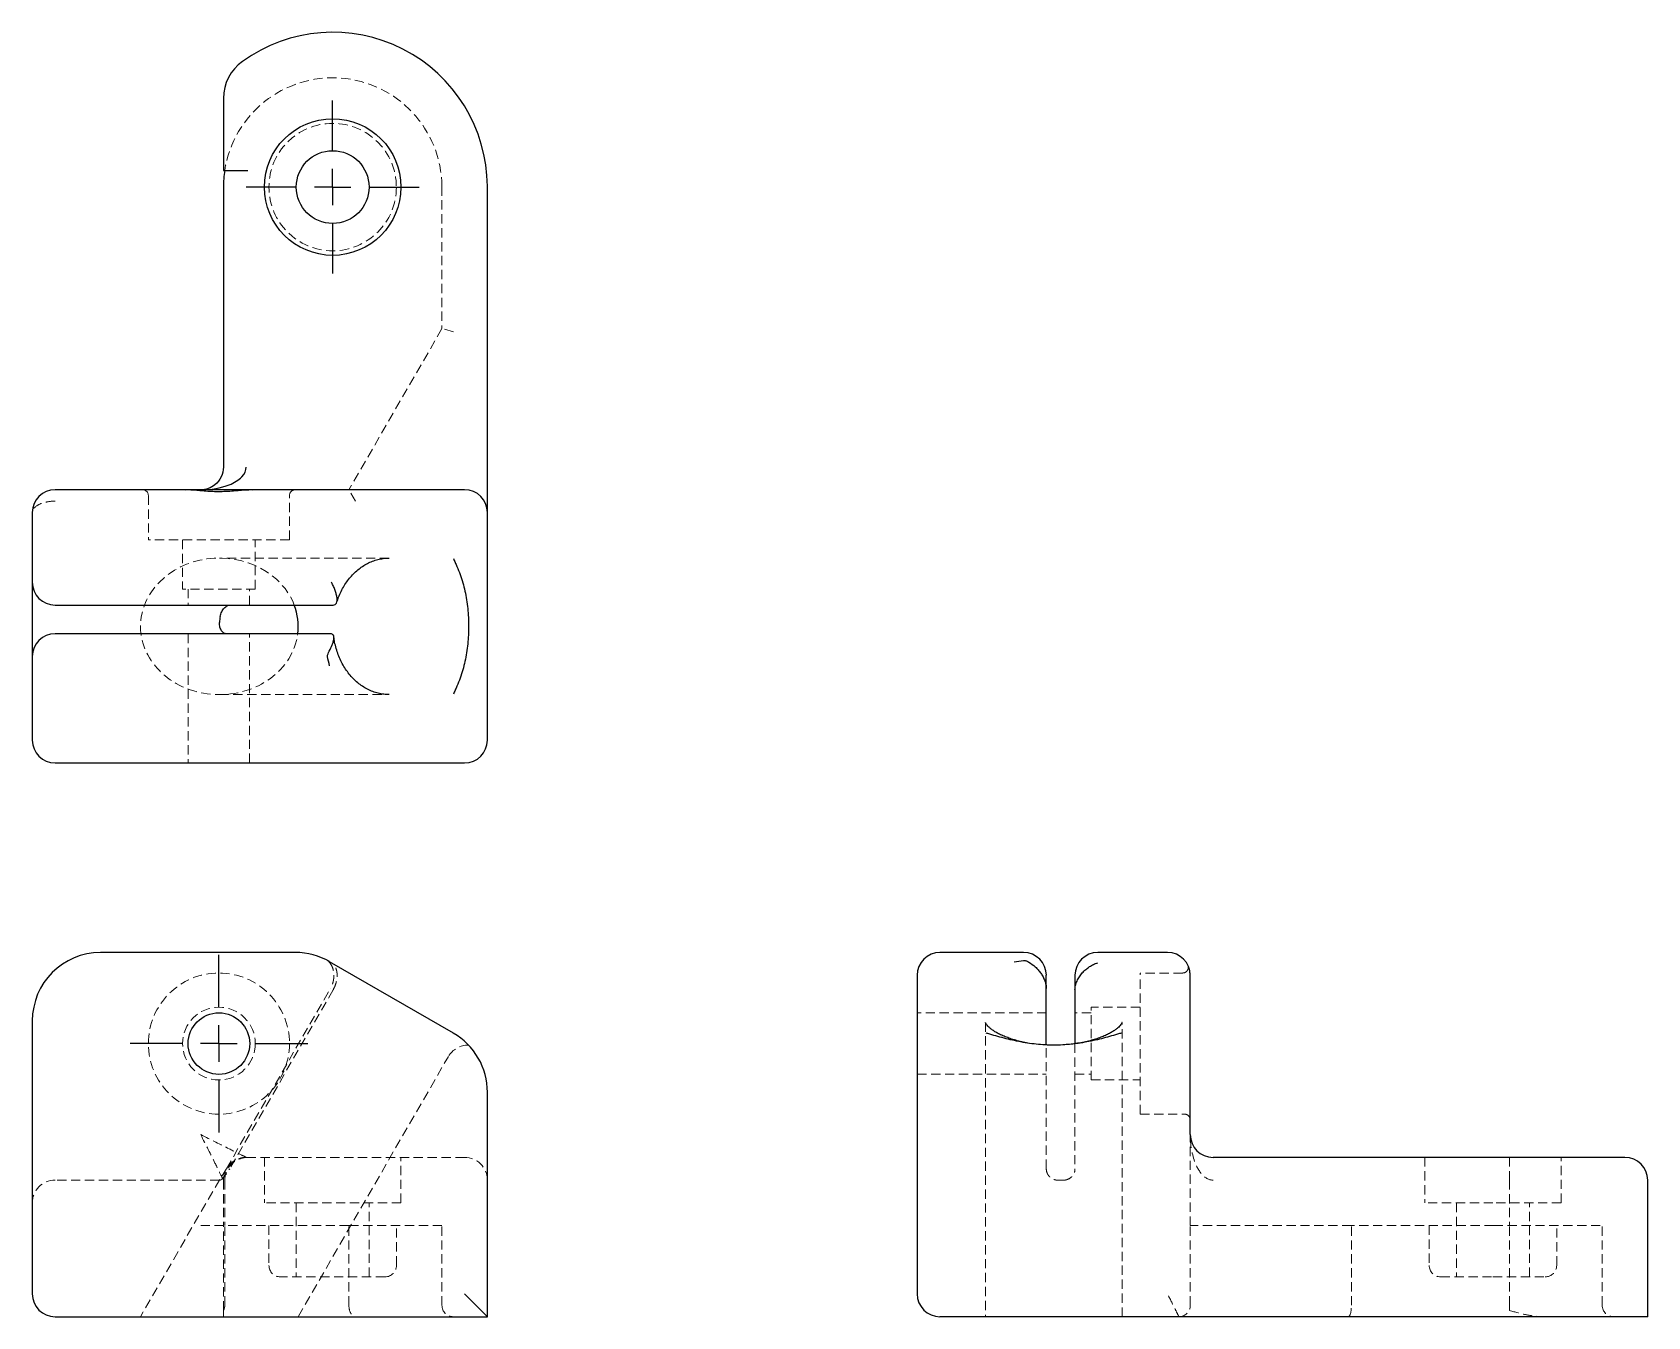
# Model space of a CAD drawing. Header units: millimetres. Extents: x 52 to 273, y 32 to 208.
import ezdxf

# ---------------------------------------------------------------- set-up
doc = ezdxf.new("R2010")
doc.units = ezdxf.units.MM
doc.linetypes.add('HIDDEN', pattern=[1.905, 1.27, -0.635])
doc.layers.add('10', color=7, linetype='Continuous')

# ---------------------------------------------------------------- blocks, each defined once
blk = doc.blocks.new('SW_CENTERMARKSYMBOL_0')
at = {"layer": '10', "color": 0}
for p, q in [((0, 5), (0, 12.16)), ((0, 0), (0, 2.5)), ((-5, 0), (-12.16, 0)), ((0, 0), (-2.5, 0)), ((0, 0), (0, -2.5)), ((0, 0), (2.5, 0)), ((5, 0), (12.16, 0)), ((0, -5), (0, -12.16))]:
    blk.add_line(p, q, dxfattribs=at)
blk = doc.blocks.new('SW_CENTERMARKSYMBOL_1')
at = {"layer": '10', "color": 0}
for p, q in [((0, 5), (0, 11.85)), ((0, 0), (0, 2.5)), ((-5, 0), (-11.85, 0)), ((0, 0), (-2.5, 0)), ((0, 0), (0, -2.5)), ((0, 0), (2.5, 0)), ((5, 0), (11.85, 0)), ((0, -5), (0, -11.85))]:
    blk.add_line(p, q, dxfattribs=at)

msp = doc.modelspace()

# ---------------------------------------------------------------- linework, layer by layer
at = {"color": 7, "linetype": 'Continuous', "lineweight": 25}
for p, q in [((78.03, 198.96), (78.03, 189.09)), ((78.03, 189.09), (81.15, 189.09)), ((81.15, 189.09), (81.37, 189.09)), ((78.03, 186.82), (78.03, 148.5)), ((114.17, 148.5), (114.17, 186.93)), ((114.17, 142.27), (114.17, 148.5)), ((61.21, 145.38), (54.98, 145.38)), ((72.76, 145.38), (61.21, 145.38)), ((82.06, 145.38), (72.75, 145.38)), ((87.89, 145.38), (82.05, 145.38)), ((91.01, 145.38), (87.89, 145.38)), ((107.94, 145.38), (91.01, 145.38)), ((111.05, 145.38), (107.94, 145.38)), ((51.86, 142.27), (51.86, 132.72)), ((114.17, 111.12), (114.17, 142.27)), ((51.86, 132.72), (51.86, 128.05)), ((54.98, 129.6), (61.21, 129.6)), ((61.21, 129.6), (87.89, 129.6)), ((87.89, 129.6), (91.01, 129.6)), ((91.01, 129.6), (93.03, 129.6)), ((51.86, 128.05), (51.86, 127.23)), ((51.86, 127.23), (51.86, 122.56)), ((61.21, 125.67), (54.98, 125.67)), ((87.89, 125.67), (61.21, 125.67)), ((91.01, 125.67), (87.89, 125.67)), ((92.68, 125.67), (91.01, 125.67)), ((51.86, 122.56), (51.86, 111.12)), ((54.98, 108), (61.21, 108)), ((61.21, 108), (87.89, 108)), ((87.89, 108), (91.01, 108)), ((91.01, 108), (107.94, 108)), ((107.94, 108), (111.05, 108)), ((87.89, 82.04), (61.21, 82.04)), ((187.56, 82.04), (176.12, 82.04)), ((207.27, 82.04), (197.72, 82.04)), ((109.5, 71.02), (92.56, 80.79)), ((173, 78.93), (173, 78.09)), ((173, 78.09), (173, 68.32)), ((190.67, 78.09), (190.67, 78.93)), ((190.67, 77.13), (190.67, 78.09)), ((194.6, 78.93), (194.6, 78.09)), ((194.6, 78.09), (194.6, 76.92)), ((210.38, 78.09), (210.38, 78.93)), ((210.38, 68.32), (210.38, 78.09)), ((190.67, 69.4), (190.67, 77.13)), ((194.6, 76.92), (194.6, 69.57)), ((51.86, 72.7), (51.86, 35.32)), ((173, 68.32), (173, 62.92)), ((210.38, 62.92), (210.38, 68.32)), ((114.17, 32.2), (114.17, 62.92)), ((173, 62.92), (173, 35.32)), ((210.38, 57.12), (210.38, 62.92)), ((251.92, 54.01), (213.5, 54.01)), ((269.88, 54.01), (251.92, 54.01)), ((273, 32.2), (273, 50.89)), ((111.05, 35.32), (114.17, 32.2)), ((54.98, 32.2), (114.17, 32.2)), ((251.93, 32.2), (176.12, 32.2)), ((273, 32.2), (251.93, 32.2))]:
    msp.add_line(p, q, dxfattribs=at)
at = {"color": 7, "linetype": 'HIDDEN', "lineweight": 18}
for p, q in [((107.94, 186.91), (107.94, 167.44)), ((107.94, 167.44), (95.2, 145.38)), ((109.5, 167.02), (107.94, 167.44)), ((67.75, 144.6), (67.75, 138.53)), ((72.76, 145.38), (72.83, 145.35)), ((73.19, 145.36), (72.83, 145.37)), ((81.98, 145.37), (81.59, 145.36)), ((81.99, 145.35), (82.05, 145.38)), ((87.07, 138.53), (87.07, 144.6)), ((96.1, 143.83), (95.2, 145.38)), ((87.07, 138.53), (67.75, 138.53)), ((72.42, 138.53), (72.42, 131.8)), ((82.39, 131.8), (82.39, 138.53)), ((100.72, 136.04), (77.47, 136.04)), ((82.39, 131.8), (72.42, 131.8)), ((73.2, 131.8), (73.2, 129.6)), ((81.61, 129.6), (81.61, 131.8)), ((73.2, 125.67), (73.2, 108)), ((81.61, 108), (81.61, 125.67)), ((77.47, 117.35), (100.72, 117.35)), ((210.13, 80.05), (210.11, 80)), ((203.53, 59.93), (203.53, 79.24)), ((209.34, 79.24), (203.53, 79.24)), ((78.43, 52.45), (92.68, 77.13)), ((93.03, 76.92), (78.9, 52.45)), ((190.67, 73.79), (173, 73.79)), ((196.8, 73.79), (194.6, 73.79)), ((196.8, 64.6), (196.8, 74.57)), ((203.53, 74.57), (196.8, 74.57)), ((182.35, 72.48), (182.35, 32.2)), ((201.04, 32.2), (201.04, 72.48)), ((190.67, 52.45), (190.67, 69.4)), ((194.6, 69.57), (194.6, 52.45)), ((88.26, 32.2), (108.82, 67.81)), ((173, 65.38), (190.67, 65.38)), ((194.6, 65.38), (196.8, 65.38)), ((196.8, 64.6), (203.53, 64.6)), ((203.53, 59.93), (209.6, 59.93)), ((210.38, 44.66), (210.38, 57.12)), ((111.05, 54.01), (81.15, 54.01)), ((83.64, 54.01), (83.64, 47.78)), ((102.33, 47.78), (102.33, 54.01)), ((242.47, 54.01), (242.47, 47.78)), ((261.16, 47.78), (261.16, 54.01)), ((77.48, 50.89), (54.98, 50.89)), ((77.53, 51), (66.67, 32.2)), ((77.58, 50.89), (77.48, 50.89)), ((78.03, 50.89), (78.03, 44.66)), ((78.21, 50.89), (78.21, 44.66)), ((193.05, 50.89), (192.23, 50.89)), ((254.09, 50.89), (254.09, 44.66)), ((102.33, 47.78), (83.64, 47.78)), ((88, 47.78), (88, 37.65)), ((97.97, 37.65), (97.97, 47.78)), ((251.82, 47.78), (242.47, 47.78)), ((246.83, 47.78), (246.83, 37.65)), ((261.16, 47.78), (251.82, 47.78)), ((256.8, 37.65), (256.8, 47.78)), ((95.2, 44.66), (74.92, 44.66)), ((78.03, 33.05), (78.03, 44.66)), ((78.21, 33.76), (78.21, 44.66)), ((84.26, 44.66), (84.26, 39.21)), ((107.94, 44.66), (95.2, 44.66)), ((95.2, 33.76), (95.2, 44.66)), ((101.71, 39.21), (101.71, 44.66)), ((107.94, 33.76), (107.94, 44.66)), ((232.44, 44.66), (210.38, 44.66)), ((210.38, 33.76), (210.38, 44.66)), ((251.91, 44.66), (232.44, 44.66)), ((232.44, 33.76), (232.44, 44.66)), ((243.09, 44.66), (243.09, 39.21)), ((251.91, 44.66), (266.77, 44.66)), ((254.09, 33.76), (254.09, 44.66)), ((260.54, 39.21), (260.54, 44.66)), ((266.77, 33.76), (266.77, 44.66)), ((100.15, 37.65), (85.82, 37.65)), ((244.65, 37.65), (251.82, 37.65)), ((251.82, 37.65), (258.98, 37.65))]:
    msp.add_line(p, q, dxfattribs=at)
at = {"color": 7, "linetype": 'Continuous', "lineweight": 25}
for centre, radius in [((92.98, 186.82), 9.35), ((92.98, 186.82), 4.98), ((77.41, 69.58), 4.21)]:
    msp.add_circle(centre, radius, dxfattribs=at)
at = {"color": 7, "linetype": 'HIDDEN', "lineweight": 18}
for centre, radius in [((92.98, 186.82), 8.72), ((77.41, 69.58), 9.66), ((77.41, 69.58), 4.98)]:
    msp.add_circle(centre, radius, dxfattribs=at)
at = {"color": 7, "linetype": 'Continuous', "lineweight": 25}
for centre, radius, start, end in [((92.98, 186.82), 21.18, 0.3061, 125.6853), ((84.26, 198.96), 6.23, 125.6853, 180), ((92.98, 186.82), 14.95, 171.241, 180), ((54.98, 142.27), 3.12, 90, 180), ((111.05, 142.27), 3.12, 0, 90), ((54.98, 132.72), 3.12, 180, 270), ((54.98, 122.56), 3.12, 90, 180), ((54.98, 111.12), 3.12, 180, 270), ((111.05, 111.12), 3.12, 270, 0), ((61.21, 72.7), 9.35, 90, 180), ((87.89, 72.7), 9.35, 60, 90), ((176.12, 78.93), 3.12, 90, 180), ((187.56, 78.93), 3.12, 0, 90), ((197.72, 78.93), 3.12, 90, 180), ((207.27, 78.93), 3.12, 0, 90), ((104.82, 62.92), 9.35, 0, 60), ((213.5, 57.12), 3.12, 180, 270), ((269.88, 50.89), 3.12, 0, 90), ((54.98, 35.32), 3.12, 180, 270), ((176.12, 35.32), 3.12, 180, 270)]:
    msp.add_arc(centre, radius, start, end, dxfattribs=at)
at = {"color": 7, "linetype": 'HIDDEN', "lineweight": 18}
for centre, radius, start, end in [((92.98, 186.82), 14.95, 0.3643, 171.241), ((66.97, 144.6), 0.779, 0, 90), ((87.84, 144.6), 0.779, 90, 180), ((111.52, 66.25), 3.12, 88.8695, 150), ((209.6, 59.15), 0.779, 0, 90), ((111.05, 50.89), 3.12, 0, 90), ((54.98, 47.78), 3.12, 90, 180), ((85.82, 39.21), 1.56, 180, 270), ((100.15, 39.21), 1.56, 270, 0), ((244.65, 39.21), 1.56, 180, 270), ((258.98, 39.21), 1.56, 270, 0), ((109.5, 33.76), 1.56, 180, 270), ((208.83, 33.76), 1.56, 270, 0), ((268.33, 33.76), 1.56, 180, 270)]:
    msp.add_arc(centre, radius, start, end, dxfattribs=at)
for centre, major_axis, ratio, start_param, end_param in [((77.47, 126.69), (-10.79, 0), 0.866025, 3.458353, 6.283185), ((77.47, 126.69), (-10.79, 0), 0.866025, 0, 3.032198), ((96.1, 33.76), (0, 1.56), 0.57735, 1.570796, 3.141593), ((232.02, 33.76), (0, 1.56), 0.267949, 3.141593, 4.712389)]:
    msp.add_ellipse(centre, major_axis=major_axis, ratio=ratio, start_param=start_param, end_param=end_param, dxfattribs=at)
at = {"color": 7, "linetype": 'Continuous', "lineweight": 25}
for centre, start_param, end_param in [((77.47, 126.69), 3.032198, 3.458353), ((88.26, 126.69), 6.137851, 6.225664)]:
    msp.add_ellipse(centre, major_axis=(-10.79, 0), ratio=0.866025, start_param=start_param, end_param=end_param, dxfattribs=at)
for points, knots in [([(74.92, 145.38), (76.31, 145.38), (78.64, 145.79), (80.72, 147.1), (81.15, 148.03), (81.15, 148.5)], [-1.570796, -1.570796, -1.570796, -1.570796, -0.897598, -0.448799, 0, 0, 0, 0]), ([(78.03, 148.5), (78.03, 148.03), (77.82, 147.1), (76.78, 145.79), (75.62, 145.38), (74.92, 145.38)], [-1.570796, -1.570796, -1.570796, -1.570796, -1.121997, -0.673198, 0, 0, 0, 0]), ([(81.59, 145.36), (81.39, 145.35), (80.89, 145.34), (80.07, 145.26), (79.1, 145.18), (78.15, 145.12), (77.21, 145.11), (76.32, 145.14), (75.45, 145.2), (74.58, 145.28), (73.84, 145.35), (73.38, 145.36), (73.19, 145.36)], [0, 0, 0, 0, 0.079907, 0.19493, 0.295938, 0.423015, 0.52321, 0.614492, 0.730098, 0.822225, 0.927171, 1, 1, 1, 1]), ([(93.55, 129.99), (93.63, 130.22), (93.79, 130.73), (94.13, 131.48), (94.54, 132.24), (95.02, 132.95), (95.55, 133.59), (96.12, 134.17), (96.74, 134.68), (97.39, 135.12), (98.07, 135.47), (98.78, 135.75), (99.52, 135.93), (100.17, 136.03), (100.57, 136.03), (100.72, 136.03)], [0, 0, 0, 0, 0.062413, 0.140807, 0.219304, 0.297973, 0.376907, 0.456225, 0.536072, 0.616613, 0.69802, 0.780444, 0.863973, 0.948571, 1, 1, 1, 1]), ([(109.5, 135.96), (109.58, 135.79), (109.67, 135.61), (109.84, 135.25), (109.92, 135.07), (110.16, 134.53), (110.3, 134.16), (110.69, 133.05), (110.91, 132.29), (111.25, 130.74), (111.38, 129.93), (111.55, 128.32), (111.59, 127.52), (111.59, 125.91), (111.55, 125.1), (111.42, 123.89), (111.37, 123.48), (111.24, 122.69), (111.17, 122.29), (110.91, 121.12), (110.7, 120.36), (110.3, 119.23), (110.16, 118.86), (109.92, 118.32), (109.84, 118.14), (109.67, 117.78), (109.58, 117.6), (109.5, 117.42)], [0, 0, 0, 0, 0.03125, 0.03125, 0.0625, 0.0625, 0.125, 0.125, 0.25, 0.25, 0.375, 0.375, 0.5, 0.5, 0.625, 0.625, 0.6875, 0.6875, 0.75, 0.75, 0.875, 0.875, 0.9375, 0.9375, 0.96875, 0.96875, 1, 1, 1, 1]), ([(93.03, 129.6), (93.15, 129.6), (93.24, 129.63), (93.4, 129.72), (93.46, 129.79), (93.55, 129.97), (93.57, 130.08), (93.59, 130.32), (93.59, 130.45), (93.56, 130.75), (93.52, 130.91), (93.44, 131.24), (93.39, 131.41), (93.26, 131.78), (93.19, 131.96), (93.07, 132.24), (93.02, 132.33), (92.93, 132.53), (92.88, 132.62), (92.84, 132.72)], [0, 0, 0, 0, 0.125, 0.125, 0.25, 0.25, 0.375, 0.375, 0.5, 0.5, 0.625, 0.625, 0.75, 0.75, 0.875, 0.875, 0.9375, 0.9375, 1, 1, 1, 1]), ([(77.58, 128.05), (77.6, 128.16), (77.63, 128.27), (77.7, 128.49), (77.75, 128.59), (77.89, 128.88), (78.01, 129.05), (78.2, 129.25), (78.27, 129.31), (78.4, 129.41), (78.46, 129.46), (78.66, 129.56), (78.78, 129.6), (78.9, 129.6)], [0, 0, 0, 0, 0.125, 0.125, 0.25, 0.25, 0.5, 0.5, 0.625, 0.625, 0.75, 0.75, 1, 1, 1, 1]), ([(78.43, 125.67), (78.32, 125.67), (78.21, 125.71), (78.04, 125.81), (77.98, 125.85), (77.88, 125.96), (77.83, 126.01), (77.73, 126.15), (77.69, 126.23), (77.61, 126.39), (77.57, 126.49), (77.52, 126.68), (77.5, 126.79), (77.48, 127), (77.48, 127.12), (77.48, 127.23)], [0, 0, 0, 0, 0.25, 0.25, 0.375, 0.375, 0.5, 0.5, 0.625, 0.625, 0.75, 0.75, 0.875, 0.875, 1, 1, 1, 1]), ([(92.52, 123.29), (92.68, 123.6), (92.81, 123.89), (92.97, 124.3), (93.02, 124.44), (93.09, 124.69), (93.11, 124.81), (93.15, 125.03), (93.15, 125.13), (93.14, 125.32), (93.11, 125.4), (93.04, 125.53), (92.99, 125.58), (92.86, 125.65), (92.78, 125.67), (92.68, 125.67)], [0, 0, 0, 0, 0.25, 0.25, 0.375, 0.375, 0.5, 0.5, 0.625, 0.625, 0.75, 0.75, 0.875, 0.875, 1, 1, 1, 1]), ([(100.71, 117.36), (100.59, 117.36), (100.22, 117.35), (99.59, 117.44), (98.84, 117.62), (98.11, 117.89), (97.4, 118.26), (96.73, 118.7), (96.1, 119.22), (95.52, 119.82), (94.99, 120.48), (94.51, 121.2), (94.09, 121.97), (93.74, 122.79), (93.46, 123.65), (93.25, 124.47), (93.18, 125.01), (93.15, 125.25)], [0, 0, 0, 0, 0.0340803, 0.1080013, 0.1816622, 0.2546754, 0.3268176, 0.3980334, 0.468387, 0.5380037, 0.6070263, 0.67559, 0.7438103, 0.8117798, 0.8795691, 0.9472303, 1, 1, 1, 1]), ([(92.27, 122.56), (92.26, 122.62), (92.27, 122.7), (92.3, 122.83), (92.33, 122.89), (92.4, 123.07), (92.46, 123.18), (92.52, 123.29)], [0, 0, 0, 0, 0.25, 0.25, 0.5, 0.5, 1, 1, 1, 1]), ([(187.56, 80.95), (187.62, 80.96), (187.7, 80.95), (187.83, 80.93), (187.89, 80.91), (188.07, 80.84), (188.18, 80.78), (188.29, 80.72)], [0, 0, 0, 0, 0.25, 0.25, 0.5, 0.5, 1, 1, 1, 1]), ([(188.29, 80.72), (188.6, 80.54), (188.89, 80.32), (189.3, 79.95), (189.44, 79.81), (189.69, 79.52), (189.81, 79.37), (190.03, 79.06), (190.13, 78.89), (190.32, 78.55), (190.4, 78.37), (190.53, 78.01), (190.58, 77.83), (190.65, 77.47), (190.67, 77.3), (190.67, 77.13)], [0, 0, 0, 0, 0.25, 0.25, 0.375, 0.375, 0.5, 0.5, 0.625, 0.625, 0.75, 0.75, 0.875, 0.875, 1, 1, 1, 1]), ([(194.6, 76.92), (194.6, 77.12), (194.63, 77.32), (194.72, 77.73), (194.79, 77.93), (194.97, 78.34), (195.08, 78.53), (195.32, 78.91), (195.45, 79.08), (195.75, 79.42), (195.91, 79.58), (196.24, 79.86), (196.41, 79.99), (196.78, 80.23), (196.96, 80.33), (197.24, 80.46), (197.33, 80.5), (197.53, 80.57), (197.62, 80.61), (197.72, 80.64)], [0, 0, 0, 0, 0.125, 0.125, 0.25, 0.25, 0.375, 0.375, 0.5, 0.5, 0.625, 0.625, 0.75, 0.75, 0.875, 0.875, 0.9375, 0.9375, 1, 1, 1, 1]), ([(188.16, 69.66), (187.87, 69.72), (187.3, 69.82), (186.49, 70.03), (185.73, 70.26), (185.04, 70.52), (184.41, 70.79), (183.87, 71.07), (183.41, 71.35), (183.04, 71.63), (182.76, 71.88), (182.56, 72.1), (182.43, 72.28), (182.37, 72.41), (182.35, 72.48), (182.35, 72.48), (182.35, 72.49), (182.35, 72.49)], [0, 0, 0, 0, 0.069913, 0.14137, 0.21219, 0.282252, 0.351447, 0.419693, 0.486966, 0.553342, 0.619063, 0.68464, 0.750697, 0.818578, 0.890799, 0.972687, 1, 1, 1, 1]), ([(200.96, 71.02), (200.79, 70.97), (200.61, 70.91), (200.25, 70.81), (200.07, 70.76), (199.53, 70.6), (199.16, 70.5), (198.05, 70.2), (197.29, 70.02), (195.74, 69.71), (194.93, 69.59), (193.32, 69.41), (192.52, 69.37), (190.91, 69.37), (190.1, 69.41), (188.89, 69.54), (188.48, 69.59), (187.69, 69.71), (187.29, 69.78), (186.12, 70.02), (185.36, 70.2), (184.23, 70.5), (183.86, 70.6), (183.32, 70.75), (183.14, 70.81), (182.78, 70.91), (182.6, 70.97), (182.42, 71.02)], [0, 0, 0, 0, 0.03125, 0.03125, 0.0625, 0.0625, 0.125, 0.125, 0.25, 0.25, 0.375, 0.375, 0.5, 0.5, 0.625, 0.625, 0.6875, 0.6875, 0.75, 0.75, 0.875, 0.875, 0.9375, 0.9375, 0.96875, 0.96875, 1, 1, 1, 1]), ([(201.04, 72.48), (201.04, 72.48), (201.04, 72.48), (201.03, 72.44), (200.98, 72.34), (200.88, 72.18), (200.71, 71.97), (200.46, 71.73), (200.12, 71.46), (199.7, 71.18), (199.2, 70.9), (198.62, 70.63), (197.97, 70.37), (197.25, 70.13), (196.46, 69.92), (195.63, 69.73), (194.74, 69.58), (193.99, 69.48), (193.53, 69.45), (193.38, 69.44)], [0, 0, 0, 0, 0.067668, 0.132776, 0.193369, 0.250015, 0.309747, 0.367593, 0.42504, 0.4827, 0.540965, 0.600028, 0.659937, 0.720657, 0.782108, 0.844189, 0.90679, 0.969799, 1, 1, 1, 1]), ([(191.83, 69.37), (191.54, 69.37), (191.18, 69.37), (190.82, 69.39), (190.74, 69.39)], [0, 0, 0, 0, 0.785622, 1, 1, 1, 1]), ([(192.06, 69.37), (192.02, 69.37), (191.94, 69.37), (191.86, 69.37), (191.83, 69.37)], [0, 0, 0, 0, 0.557571, 1, 1, 1, 1])]:
    msp.add_open_spline(points, degree=3, knots=knots, dxfattribs=at)
at = {"color": 7, "linetype": 'HIDDEN', "lineweight": 18}
for points, knots in [([(54.98, 143.83), (54.51, 143.83), (53.58, 143.72), (52.27, 143.2), (51.86, 142.62), (51.86, 142.27)], [-1.570796, -1.570796, -1.570796, -1.570796, -1.121997, -0.673198, 0, 0, 0, 0]), ([(92.27, 80.95), (92.26, 80.96), (92.27, 80.95), (92.3, 80.93), (92.33, 80.91), (92.4, 80.84), (92.46, 80.78), (92.52, 80.72)], [0, 0, 0, 0, 0.25, 0.25, 0.5, 0.5, 1, 1, 1, 1]), ([(92.52, 80.72), (92.68, 80.54), (92.81, 80.32), (92.97, 79.95), (93.02, 79.81), (93.09, 79.52), (93.11, 79.37), (93.15, 79.06), (93.15, 78.89), (93.14, 78.55), (93.11, 78.37), (93.04, 78.01), (92.99, 77.83), (92.86, 77.47), (92.78, 77.3), (92.68, 77.13)], [0, 0, 0, 0, 0.25, 0.25, 0.375, 0.375, 0.5, 0.5, 0.625, 0.625, 0.75, 0.75, 0.875, 0.875, 1, 1, 1, 1]), ([(93.03, 76.92), (93.15, 77.12), (93.24, 77.32), (93.4, 77.73), (93.46, 77.93), (93.55, 78.34), (93.57, 78.53), (93.59, 78.91), (93.59, 79.08), (93.56, 79.42), (93.52, 79.58), (93.44, 79.86), (93.39, 79.99), (93.26, 80.23), (93.19, 80.33), (93.07, 80.46), (93.02, 80.5), (92.93, 80.57), (92.88, 80.61), (92.84, 80.64)], [0, 0, 0, 0, 0.125, 0.125, 0.25, 0.25, 0.375, 0.375, 0.5, 0.5, 0.625, 0.625, 0.75, 0.75, 0.875, 0.875, 0.9375, 0.9375, 1, 1, 1, 1]), ([(210.11, 80), (210.1, 79.9), (210.07, 79.7), (209.89, 79.45), (209.64, 79.27), (209.44, 79.25), (209.34, 79.24)], [0, 0, 0, 0, 0.24987, 0.499969, 0.749957, 1, 1, 1, 1]), ([(210.32, 79.56), (210.28, 79.72), (210.19, 80.04), (210.07, 80.29), (210.05, 80.32), (210.05, 80.33)], [0, 0, 0, 0, 0.411365, 0.818987, 1, 1, 1, 1]), ([(210.18, 79.88), (210.17, 79.91), (210.13, 80), (210.13, 79.99), (210.12, 79.99)], [0, 0, 0, 0, 0.3569661, 1, 1, 1, 1]), ([(210.37, 78.79), (210.36, 79), (210.36, 79.27), (210.31, 79.44), (210.3, 79.47)], [0, 0, 0, 0, 0.78013, 1, 1, 1, 1]), ([(78.03, 50.89), (78.03, 50.89), (77.82, 51.32), (76.78, 53.4), (75.62, 55.72), (74.92, 57.12)], [-1.570796, -1.570796, -1.570796, -1.570796, -1.121997, -0.673198, 0, 0, 0, 0]), ([(74.92, 57.12), (76.31, 56.42), (78.64, 55.26), (80.72, 54.22), (81.15, 54.01), (81.15, 54.01)], [-1.570796, -1.570796, -1.570796, -1.570796, -0.897598, -0.448799, 0, 0, 0, 0]), ([(213.5, 50.89), (213.03, 50.89), (212.1, 51.32), (210.79, 53.4), (210.38, 55.72), (210.38, 57.12)], [-1.570796, -1.570796, -1.570796, -1.570796, -1.121997, -0.673198, 0, 0, 0, 0]), ([(78.03, 50.89), (78.03, 51.3), (78.11, 51.71), (78.42, 52.46), (78.66, 52.81), (79.23, 53.38), (79.58, 53.61), (80.33, 53.93), (80.74, 54.01), (81.15, 54.01)], [0, 0, 0, 0, 0.25, 0.25, 0.5, 0.5, 0.75, 0.75, 1, 1, 1, 1]), ([(81.37, 54.01), (81.16, 54.01), (80.96, 53.99), (80.56, 53.91), (80.36, 53.85), (79.97, 53.7), (79.79, 53.6), (79.45, 53.38), (79.29, 53.25), (78.99, 52.96), (78.86, 52.81), (78.63, 52.47), (78.53, 52.28), (78.29, 51.72), (78.21, 51.31), (78.21, 50.89)], [0, 0, 0, 0, 0.125, 0.125, 0.25, 0.25, 0.375, 0.375, 0.5, 0.5, 0.625, 0.625, 0.75, 0.75, 1, 1, 1, 1]), ([(254.09, 54.01), (254.09, 54.01), (254.09, 53.99), (254.09, 53.91), (254.09, 53.85), (254.09, 53.7), (254.09, 53.6), (254.09, 53.38), (254.09, 53.25), (254.09, 52.96), (254.09, 52.81), (254.09, 52.47), (254.09, 52.28), (254.09, 51.72), (254.09, 51.31), (254.09, 50.89)], [0, 0, 0, 0, 0.125, 0.125, 0.25, 0.25, 0.375, 0.375, 0.5, 0.5, 0.625, 0.625, 0.75, 0.75, 1, 1, 1, 1]), ([(78.43, 52.45), (78.32, 52.26), (78.21, 52.07), (78.04, 51.8), (77.98, 51.71), (77.88, 51.55), (77.83, 51.47), (77.73, 51.32), (77.69, 51.25), (77.61, 51.13), (77.57, 51.08), (77.52, 50.99), (77.5, 50.95), (77.48, 50.9), (77.48, 50.89), (77.48, 50.89)], [0, 0, 0, 0, 0.25, 0.25, 0.375, 0.375, 0.5, 0.5, 0.625, 0.625, 0.75, 0.75, 0.875, 0.875, 1, 1, 1, 1]), ([(77.58, 50.89), (77.6, 50.89), (77.63, 50.9), (77.7, 50.95), (77.75, 50.99), (77.89, 51.12), (78.01, 51.24), (78.2, 51.46), (78.27, 51.53), (78.4, 51.7), (78.46, 51.78), (78.66, 52.05), (78.78, 52.25), (78.9, 52.45)], [0, 0, 0, 0, 0.125, 0.125, 0.25, 0.25, 0.5, 0.5, 0.625, 0.625, 0.75, 0.75, 1, 1, 1, 1]), ([(190.67, 52.45), (190.67, 52.26), (190.71, 52.07), (190.81, 51.8), (190.85, 51.71), (190.96, 51.55), (191.01, 51.47), (191.15, 51.32), (191.23, 51.25), (191.39, 51.13), (191.49, 51.08), (191.68, 50.99), (191.79, 50.95), (192, 50.9), (192.12, 50.89), (192.23, 50.89)], [0, 0, 0, 0, 0.25, 0.25, 0.375, 0.375, 0.5, 0.5, 0.625, 0.625, 0.75, 0.75, 0.875, 0.875, 1, 1, 1, 1]), ([(193.05, 50.89), (193.16, 50.89), (193.27, 50.9), (193.49, 50.95), (193.59, 50.99), (193.88, 51.12), (194.05, 51.24), (194.25, 51.46), (194.31, 51.53), (194.41, 51.7), (194.46, 51.78), (194.56, 52.05), (194.6, 52.25), (194.6, 52.45)], [0, 0, 0, 0, 0.125, 0.125, 0.25, 0.25, 0.5, 0.5, 0.625, 0.625, 0.75, 0.75, 1, 1, 1, 1]), ([(78.21, 33.76), (78.21, 33.63), (78.19, 33.51), (78.13, 33.27), (78.09, 33.16), (78.03, 33.05)], [0, 0, 0, 0, 0.5, 0.5, 1, 1, 1, 1]), ([(208.83, 32.2), (208.83, 32.2), (208.72, 32.41), (208.2, 33.46), (207.62, 34.62), (207.27, 35.32)], [-1.570796, -1.570796, -1.570796, -1.570796, -1.121997, -0.673198, 0, 0, 0, 0]), ([(254.09, 33.76), (254.09, 33.63), (254.09, 33.51), (254.09, 33.27), (254.09, 33.16), (254.09, 33.05)], [0, 0, 0, 0, 0.5, 0.5, 1, 1, 1, 1]), ([(78.03, 33.05), (78.03, 32.82), (78.03, 32.62), (78.03, 32.38), (78.03, 32.32), (78.03, 32.23), (78.03, 32.2), (78.03, 32.2)], [0, 0, 0, 0, 0.5, 0.5, 0.75, 0.75, 1, 1, 1, 1]), ([(254.09, 33.05), (254.86, 32.82), (255.64, 32.62), (256.82, 32.38), (257.22, 32.32), (258.01, 32.23), (258.41, 32.2), (258.82, 32.2)], [0, 0, 0, 0, 0.5, 0.5, 0.75, 0.75, 1, 1, 1, 1])]:
    msp.add_open_spline(points, degree=3, knots=knots, dxfattribs=at)
at = {"color": 7, "linetype": 'Continuous', "lineweight": 25}
for points in [[(92.56, 121.27), (92.46, 121.7), (92.36, 122.12), (92.27, 122.56)], [(186.27, 80.79), (186.7, 80.85), (187.12, 80.91), (187.56, 80.95)]]:
    msp.add_open_spline(points, degree=3, dxfattribs=at)

# ---------------------------------------------------------------- block references
at = {"layer": '10'}
for name, p in [('SW_CENTERMARKSYMBOL_1', (92.98, 186.82)), ('SW_CENTERMARKSYMBOL_0', (77.41, 69.58))]:
    msp.add_blockref(name, p, dxfattribs=at)

doc.saveas('drawing.dxf')
